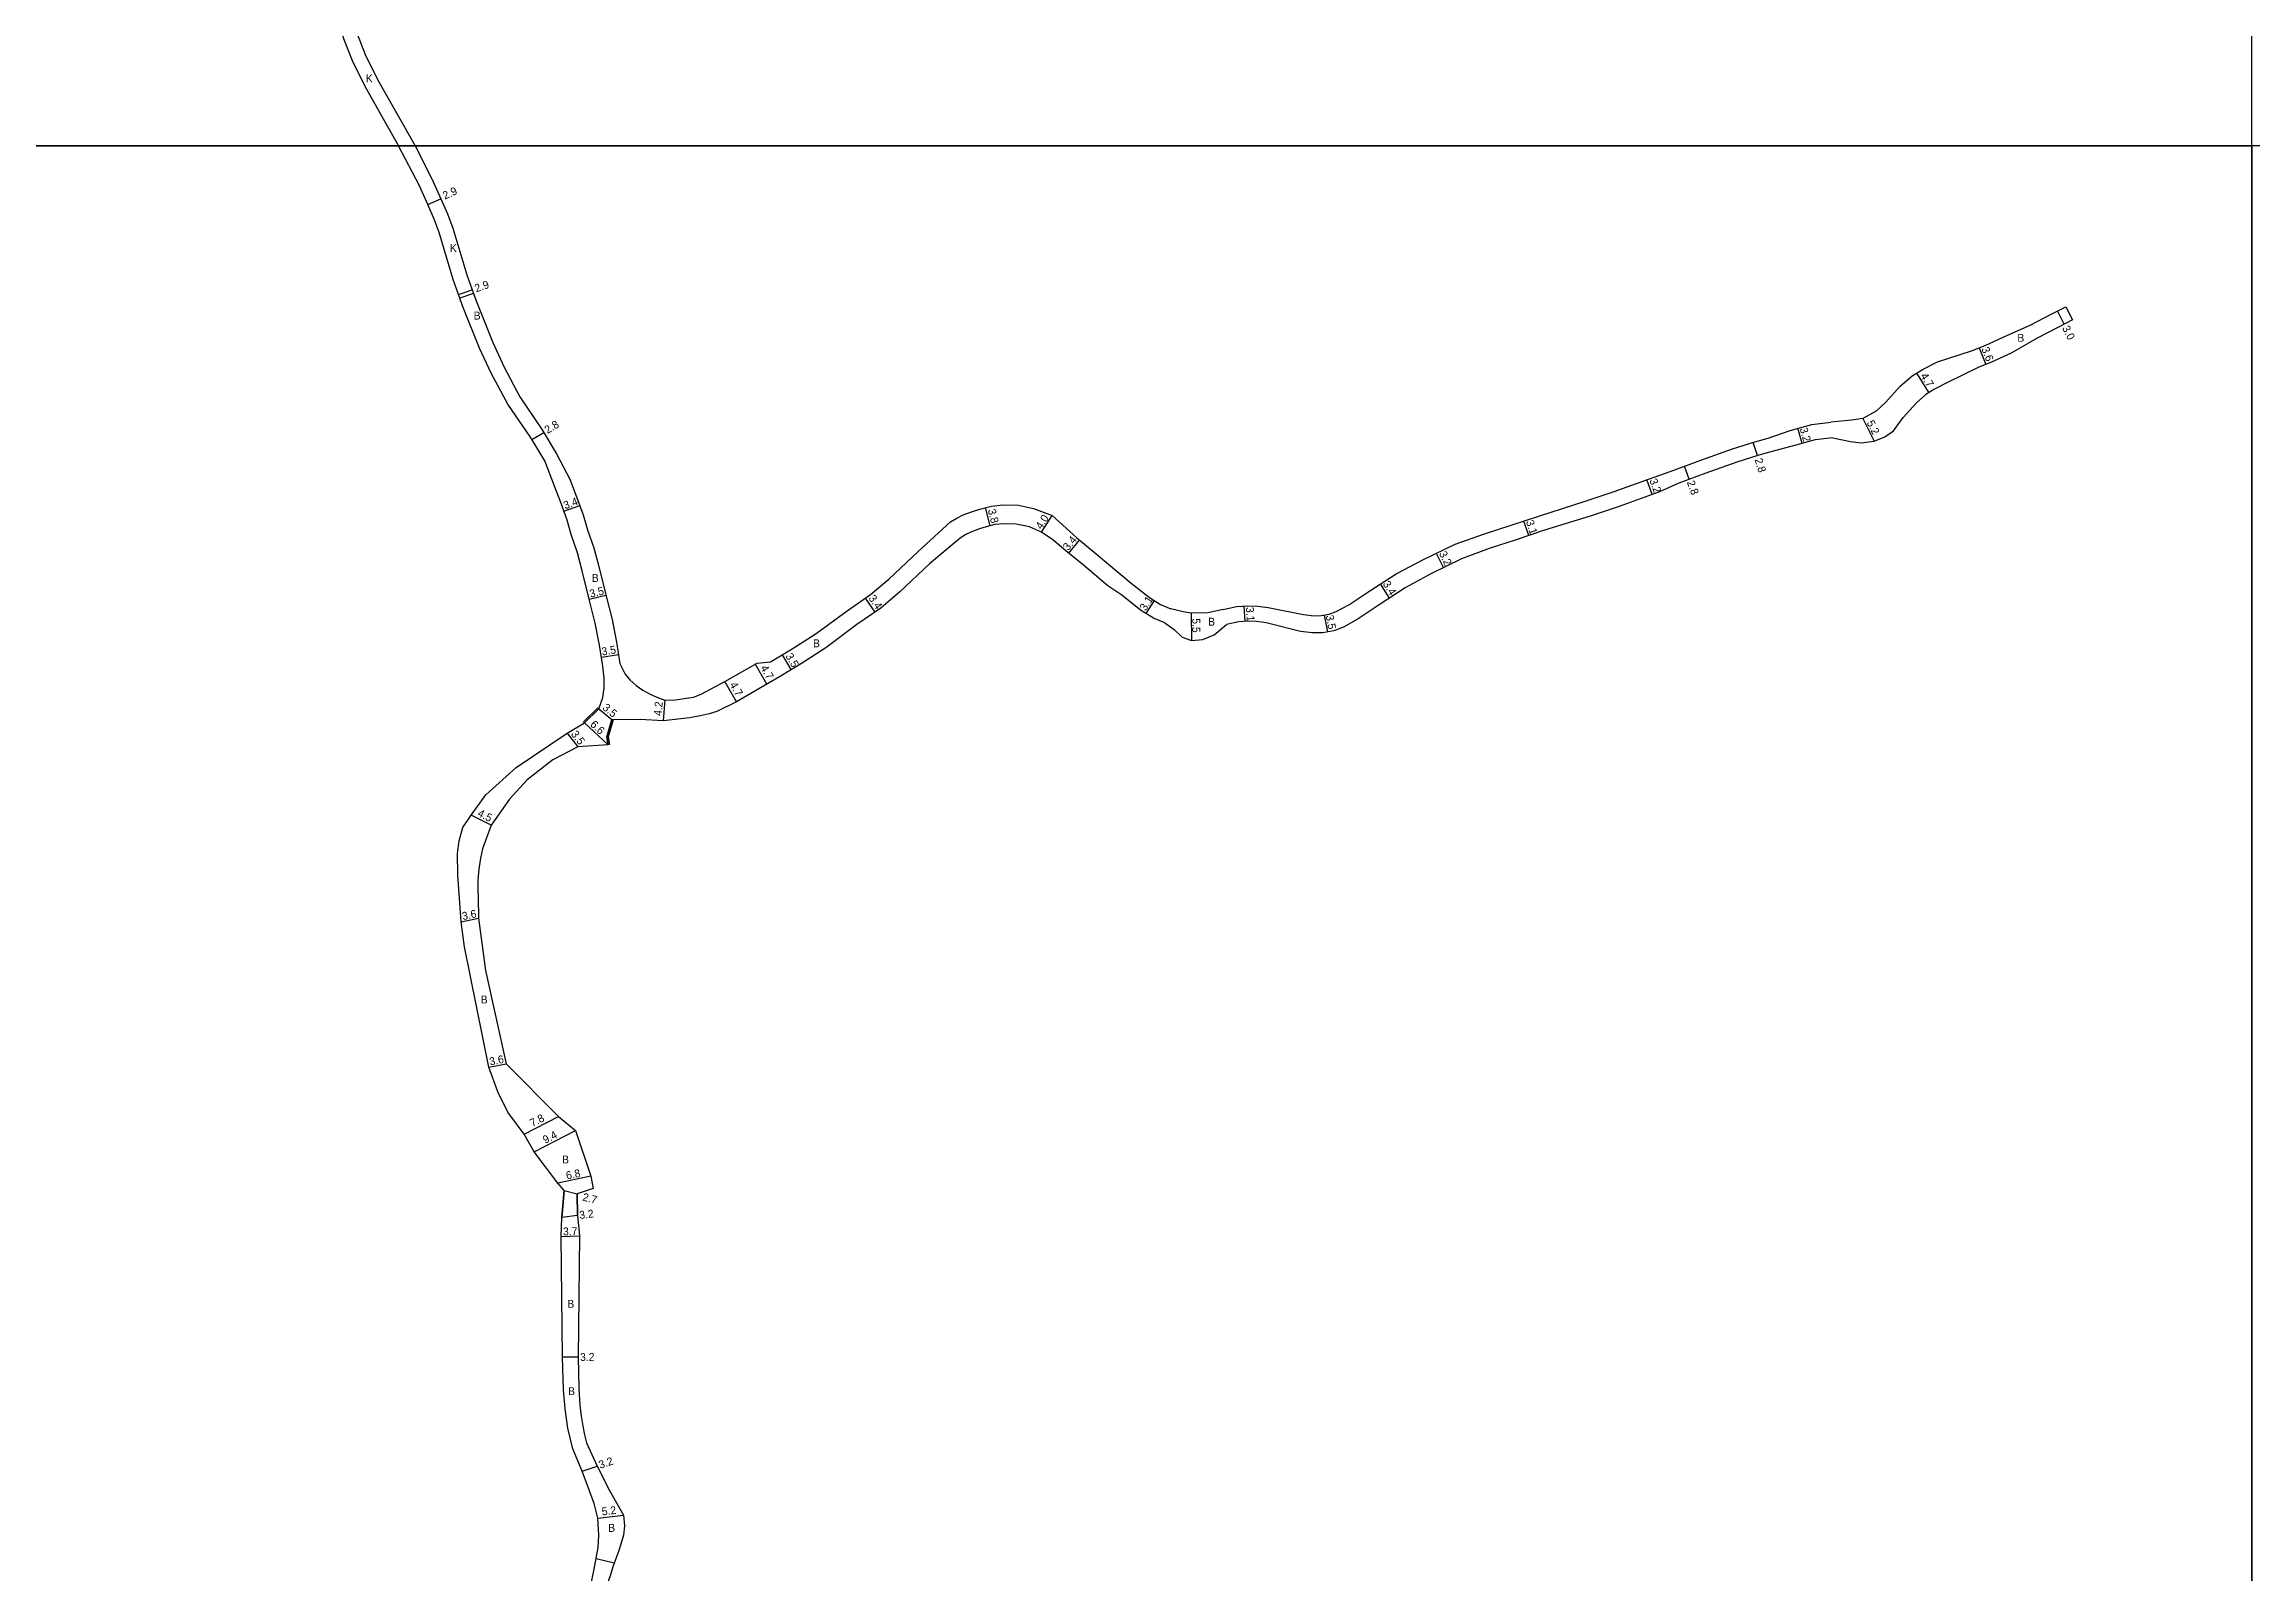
# Model space of a CAD drawing. Header units: metres. Extents: x 0 to 4000, y -96000 to -93000.
# Drawn here: x 1953.7 to 2400, y -95688.5 to -95379.4 of the extents above; entities that cross this region are included whole.
import ezdxf

# ---------------------------------------------------------------- set-up
doc = ezdxf.new("R2010")
doc.units = ezdxf.units.M
doc.header["$LTSCALE"] = 2.5
for name, color, linetype in [('図郭', 7, 'Continuous'), ('幅員', 7, 'Continuous'), ('舗装', 7, 'Continuous'), ('道路', 7, 'Continuous')]:
    doc.layers.add(name, color=color, linetype=linetype)
doc.styles.get("Standard").update_dxf_attribs({"font": ''})
doc.styles.get('Standard').set_extended_font_data('@MS PGothic')

msp = doc.modelspace()

# ---------------------------------------------------------------- linework, layer by layer
at = {"layer": '図郭'}
for points in [[(1600, -95400), (2400, -95400), (2400, -94800), (1600, -94800)], [(1600, -96000), (2400, -96000), (2400, -95400), (1600, -95400)], [(2400, -96000), (3200, -96000), (3200, -95400), (2400, -95400)]]:
    msp.add_lwpolyline(points, close=True, dxfattribs=at)
at = {"layer": '幅員'}
for points in [[(2031.23, -95411.86), (2033.87, -95410.67)], [(2037.45, -95430.07), (2040.18, -95429.1)], [(2362.07, -95436.03), (2360.7, -95433.36)], [(2344.9, -95440.82), (2346.23, -95444.16)], [(2332.22, -95445.94), (2334.69, -95449.94)], [(2052.29, -95459.38), (2054.7, -95457.95)], [(2309.09, -95460.17), (2308.23, -95457.09)], [(2321.32, -95455.08), (2323.66, -95459.72)], [(2300.04, -95462.62), (2299.21, -95459.95)], [(2278.77, -95470.48), (2277.68, -95467.47)], [(2286.24, -95467.4), (2285.27, -95464.77)], [(2058.76, -95473.83), (2061.95, -95472.68)], [(2144.92, -95476.8), (2143.99, -95473.12)], [(2155.28, -95478.07), (2157.46, -95474.72)], [(2253.8, -95478.78), (2252.81, -95475.84)], [(2160.84, -95482.32), (2162.99, -95479.7)], [(2236.55, -95485.26), (2235.15, -95482.38)], [(2225.66, -95491.41), (2223.81, -95488.56)], [(2063.84, -95491.67), (2067.24, -95490.83)], [(2121.64, -95494.24), (2119.7, -95491.45)], [(2176.48, -95494.56), (2178.14, -95491.94)], [(2196.47, -95496.13), (2196.26, -95493.04)], [(2185.56, -95494.47), (2185.61, -95499.97)], [(2212.47, -95494.85), (2213.13, -95498.28)], [(2066.32, -95503.39), (2069.77, -95502.82)], [(2104.72, -95505.89), (2102.92, -95502.89)], [(2099.79, -95508.82), (2097.43, -95504.75)], [(2079.16, -95512.04), (2078.84, -95516.23)], [(2093.65, -95512.38), (2091.29, -95508.31)], [(2065.78, -95513.79), (2062.9, -95516.62)], [(2062.9, -95516.62), (2067.71, -95521.09)], [(2065.78, -95513.79), (2068.43, -95516)], [(2059.43, -95518.72), (2061.57, -95521.49)], [(2044.04, -95537.32), (2040, -95535.34)], [(2037.94, -95556.86), (2041.47, -95556.14)], [(2043.54, -95586.28), (2047.07, -95585.59)], [(2050.7, -95599.81), (2057.64, -95596.25)], [(2052.75, -95603.38), (2061.11, -95599.1)], [(2064.19, -95608.34), (2057.53, -95609.74)], [(2058.78, -95611.22), (2061.39, -95611.9)], [(2061.48, -95616.24), (2061.39, -95611.9)], [(2061.48, -95616.24), (2058.31, -95616.65)], [(2058.17, -95620.48), (2061.87, -95620.4)], [(2061.63, -95644.88), (2058.43, -95644.92)], [(2062.43, -95667.97), (2065.47, -95666.95)], [(2065.62, -95677.46), (2070.78, -95676.83)]]:
    msp.add_lwpolyline(points, dxfattribs=at)
at = {"layer": '舗装'}
for points in [[(2040.44, -95429.83), (2037.7, -95430.78)], [(2065.25, -95685.64), (2068.92, -95686.49)]]:
    msp.add_lwpolyline(points, dxfattribs=at)
at = {"layer": '道路'}
for points in [[(2012.12, -95368.35), (2012.15, -95370.01), (2012.86, -95373.61), (2014.2, -95378.24), (2015.9, -95382.69), (2018.47, -95387.94), (2022.42, -95394.88), (2025.32, -95400)], [(2015.03, -95368.31), (2015.04, -95369.71), (2015.68, -95372.92), (2016.95, -95377.32), (2018.56, -95381.53), (2021.04, -95386.58), (2024.94, -95393.45), (2028.65, -95400)], [(2044.06, -95445.93), (2041.7, -95440.88), (2038.26, -95432.35), (2037.7, -95430.78), (2036.35, -95426.98), (2033.51, -95417.53), (2032.54, -95414.81), (2031.23, -95411.86), (2029.53, -95408.07), (2025.32, -95400)], [(2028.65, -95400), (2032.14, -95406.81), (2033.87, -95410.67), (2035.23, -95413.73), (2036.27, -95416.63), (2039.11, -95426.07), (2040.44, -95429.83), (2040.97, -95431.32), (2044.36, -95439.72), (2046.69, -95444.7)], [(2349.85, -95438.62), (2355.18, -95436.23), (2359.55, -95433.95), (2362.37, -95432.5)], [(2363.74, -95435.17), (2360.93, -95436.61), (2356.62, -95438.87), (2351.35, -95441.9)], [(2362.37, -95432.5), (2363.74, -95435.17)], [(2336.44, -95443.62), (2343.35, -95441.44), (2346.08, -95440.34), (2349.85, -95438.62)], [(2046.69, -95444.7), (2049.85, -95450.76), (2054.36, -95457.39), (2057.26, -95462.26)], [(2326, -95451.78), (2328.89, -95448.59), (2331.33, -95446.49), (2333.54, -95445.12), (2336.44, -95443.62)], [(2351.35, -95441.9), (2347.5, -95443.65), (2344.68, -95444.78), (2338.6, -95447.79)], [(2054.86, -95463.69), (2052, -95458.89), (2047.43, -95452.18), (2044.06, -95445.93)], [(2338.6, -95447.79), (2335.87, -95449.21), (2334.12, -95450.29), (2332.17, -95451.97), (2329.49, -95454.93)], [(2326, -95451.78), (2324.06, -95453.66), (2321.32, -95455.08), (2319.1, -95455.45), (2314.91, -95455.82)], [(2302.24, -95459.08), (2306.68, -95457.52), (2311.06, -95456.3), (2314.91, -95455.82)], [(2315.31, -95458.99), (2318.84, -95459.77), (2321, -95460.01), (2323.66, -95459.72), (2325.83, -95458.79), (2327.54, -95457.6), (2329.49, -95454.93)], [(2057.26, -95462.26), (2059.95, -95467.38), (2061.32, -95470.92), (2062.65, -95474.61), (2063.51, -95477.61)], [(2279.14, -95466.94), (2283.13, -95465.56), (2288.63, -95463.53), (2294.97, -95461.27), (2299.51, -95459.85), (2302.24, -95459.08)], [(2303.01, -95461.77), (2300.31, -95462.53), (2295.86, -95463.93), (2289.59, -95466.16), (2284.16, -95468.17), (2280.23, -95469.95)], [(2315.31, -95458.99), (2311.69, -95459.45), (2307.55, -95460.6), (2303.01, -95461.77)], [(2060.24, -95478.54), (2059.41, -95475.66), (2058.14, -95472.11), (2056.84, -95468.76), (2054.86, -95463.69)], [(2265.24, -95471.81), (2271.07, -95469.86), (2279.14, -95466.94)], [(2244.87, -95478.42), (2250.27, -95476.7), (2256.03, -95474.77), (2265.24, -95471.81)], [(2280.23, -95469.95), (2272.12, -95472.88), (2266.25, -95474.85)], [(2116.03, -95493.99), (2120.74, -95490.73), (2124.42, -95487.63), (2130.38, -95482.01), (2136.91, -95476.03)], [(2136.91, -95476.03), (2138.16, -95475.27), (2139.43, -95474.61), (2141.52, -95473.82), (2143.08, -95473.35), (2145.18, -95472.81), (2147.58, -95472.59), (2150.63, -95472.66), (2153.66, -95473.28)], [(2152.9, -95477), (2150.2, -95476.45), (2147.71, -95476.39), (2145.83, -95476.57), (2144.09, -95477.01), (2142.74, -95477.42), (2140.99, -95478.08), (2140.03, -95478.58), (2138.88, -95479.28)], [(2153.66, -95473.28), (2157.46, -95474.72), (2162.41, -95479.22)], [(2266.25, -95474.85), (2257.01, -95477.71), (2251.24, -95479.64), (2245.81, -95481.37)], [(2066.62, -95505.21), (2065.91, -95500.94), (2065.06, -95496.49), (2063.9, -95491.9), (2062.42, -95485.9), (2061.46, -95482.25), (2060.24, -95478.54)], [(2063.51, -95477.61), (2064.82, -95481.26), (2065.81, -95485.04), (2067.29, -95491.06), (2068.48, -95495.74), (2069.36, -95500.33), (2070.07, -95504.65)], [(2138.88, -95479.28), (2132.67, -95484.52), (2126.68, -95490.17), (2122.81, -95493.43), (2117.97, -95496.79)], [(2160.25, -95481.84), (2157.57, -95479.64), (2155.28, -95478.07), (2152.9, -95477)], [(2162.41, -95479.22), (2165.96, -95482.13), (2170.93, -95486.34)], [(2226.98, -95486.51), (2232.55, -95483.65), (2238.96, -95480.52), (2244.87, -95478.42)], [(2168.73, -95488.94), (2163.78, -95484.74), (2160.25, -95481.84)], [(2245.81, -95481.37), (2240.23, -95483.46), (2234.01, -95486.5), (2228.82, -95489.37)], [(2180.26, -95496.46), (2177.94, -95495.48), (2175.33, -95493.84), (2171.53, -95490.86), (2168.73, -95488.94)], [(2170.93, -95486.34), (2173.44, -95488.42), (2177.12, -95491.3), (2179.38, -95492.72), (2181.47, -95493.6)], [(2217.42, -95492.79), (2221.69, -95489.93), (2226.98, -95486.51)], [(2228.82, -95489.37), (2223.56, -95492.77), (2219.31, -95495.62)], [(2100.5, -95504.34), (2104.92, -95501.68), (2109.74, -95498.59), (2116.03, -95493.99)], [(2192.05, -95493.71), (2188.96, -95494.43), (2185.56, -95494.47), (2183.91, -95494.22), (2181.47, -95493.6)], [(2192.05, -95493.71), (2194.75, -95493.14), (2197, -95492.99), (2199, -95493.05), (2201.12, -95493.33)], [(2201.12, -95493.33), (2208.26, -95494.71), (2210.33, -95494.98), (2211.84, -95494.97), (2213.45, -95494.66), (2214.89, -95494.14), (2217.42, -95492.79)], [(2117.97, -95496.79), (2111.69, -95501.5), (2106.77, -95504.65), (2102.31, -95507.34)], [(2180.26, -95496.46), (2182.12, -95497.78), (2183.72, -95499.34), (2185.61, -95499.97), (2187.94, -95499.8), (2190.24, -95498.85), (2192.69, -95496.74)], [(2200.72, -95496.41), (2198.74, -95496.15), (2197.05, -95496.09), (2195.18, -95496.22), (2192.69, -95496.74)], [(2219.31, -95495.62), (2216.37, -95497.33), (2214.38, -95498.04), (2212.18, -95498.46), (2210.12, -95498.48), (2207.64, -95498.16), (2200.72, -95496.41)], [(2058.78, -95611.22), (2057.53, -95609.74), (2052.75, -95603.38), (2050.7, -95599.81), (2047.38, -95595.38), (2045.41, -95591.29), (2043.54, -95586.28), (2038.62, -95561.97), (2037.94, -95556.86), (2037.27, -95547.36), (2037.26, -95543.09), (2037.55, -95540.51), (2038.29, -95537.81), (2040, -95535.34), (2042.96, -95531.21), (2049.11, -95525.65), (2059.43, -95518.72), (2062.9, -95516.62), (2065.78, -95513.79), (2066.63, -95511.5), (2066.9, -95509.58), (2066.9, -95507.64), (2066.62, -95505.21)], [(2070.07, -95504.65), (2071.1, -95506.79), (2072.09, -95507.95), (2073.33, -95509.08), (2074.71, -95510.06), (2076.2, -95510.82), (2077.54, -95511.45), (2079.16, -95512.04), (2081.31, -95512.01), (2083.05, -95511.75), (2084.92, -95511.45), (2086.48, -95510.85), (2091.29, -95508.31)], [(2091.29, -95508.31), (2097.78, -95504.55), (2100.5, -95504.34)], [(2102.31, -95507.34), (2100.22, -95508.57), (2093.65, -95512.38)], [(2093.65, -95512.38), (2089.69, -95514.35), (2088.08, -95514.84), (2086.27, -95515.21), (2084.2, -95515.67), (2078.84, -95516.23), (2074.19, -95515.95), (2068.67, -95516.07), (2068.43, -95516), (2067.44, -95519.46), (2067.71, -95521.09), (2061.57, -95521.49), (2056.52, -95524.14), (2051.33, -95528.18), (2047.75, -95532.05), (2044.04, -95537.32), (2042.31, -95542.14), (2041.89, -95543.98), (2041.52, -95546.22), (2041.37, -95548.44), (2041.37, -95550.38), (2041.43, -95551.9), (2041.47, -95556.14), (2042.87, -95566.76), (2047.07, -95585.59), (2057.64, -95596.25), (2061.11, -95599.1), (2064.19, -95608.34), (2064.64, -95610.81), (2061.39, -95611.9)], [(2062.72, -95516.44), (2065.6, -95513.62)], [(2062.9, -95516.62), (2062.72, -95516.44)], [(2065.78, -95513.79), (2062.9, -95516.62)], [(2065.6, -95513.62), (2065.78, -95513.79)], [(2067.71, -95521.09), (2067.44, -95519.46), (2068.43, -95516)], [(2068.67, -95516.07), (2067.7, -95519.48), (2067.95, -95521.05)], [(2068.43, -95516), (2068.67, -95516.07)], [(2067.95, -95521.05), (2067.71, -95521.09)], [(2058.78, -95611.22), (2058.31, -95616.65)], [(2058.78, -95611.22), (2058.31, -95616.65)], [(2061.48, -95616.24), (2061.39, -95611.9)], [(2061.48, -95616.24), (2061.39, -95611.9)], [(2058.43, -95644.92), (2058.17, -95620.48), (2058.31, -95616.65)], [(2061.48, -95616.24), (2061.87, -95620.4), (2061.63, -95644.88)], [(2064.42, -95702.5), (2063.87, -95698.91), (2063.8, -95695.67), (2064.18, -95690.99), (2064.77, -95688.12), (2065.68, -95683.38), (2065.83, -95680.93), (2065.62, -95677.46), (2064.89, -95674.53), (2062.43, -95667.97), (2060.52, -95663.48), (2059.53, -95659.24), (2058.98, -95655.33), (2058.68, -95651.5), (2058.43, -95644.92)], [(2061.63, -95644.88), (2061.75, -95651.24), (2061.95, -95654.62), (2062.26, -95656.82), (2062.6, -95658.88), (2062.93, -95660.62), (2063.32, -95662.22), (2065.47, -95666.95), (2067.93, -95671.88), (2070.78, -95676.83), (2070.96, -95679.02), (2070.78, -95680.88), (2070.25, -95682.73), (2069.78, -95684.18), (2068.6, -95687.34), (2068.09, -95689.1), (2067.26, -95691.34), (2067.08, -95695.46), (2067.15, -95698.44), (2067.63, -95701.73)]]:
    msp.add_lwpolyline(points, dxfattribs=at)
for points in [[(2067.71, -95521.09), (2062.9, -95516.62), (2065.78, -95513.79), (2068.43, -95516), (2067.44, -95519.46)], [(2058.78, -95611.22), (2061.39, -95611.9), (2061.48, -95616.24), (2058.31, -95616.65)]]:
    msp.add_lwpolyline(points, close=True, dxfattribs=at)

# ---------------------------------------------------------------- texts
at = {"layer": '幅員'}
for s, rotation, p in [('2.9', 24.0728, (2034.68, -95410.85)), ('2.9', 19.5578, (2041.03, -95429.62)), ('3.0', 297.1972, (2361.58, -95436.82)), ('3.6', 291.805, (2345.29, -95441.02)), ('4.7', 301.8165, (2332.92, -95446.51)), ('2.8', 30.772, (2055.42, -95458.25)), ('3.2', 285.5347, (2308.57, -95457.17)), ('5.2', 296.7264, (2322.08, -95455.95)), ('2.8', 287.3931, (2299.45, -95463.41)), ('3.2', 289.8561, (2278.17, -95467.6)), ('3.4', 19.7989, (2058.99, -95473.5)), ('2.8', 290.2734, (2285.75, -95467.99)), ('3.8', 284.2264, (2144.43, -95473.61)), ('4.0', 56.8848, (2155.29, -95477.66)), ('3.1', 288.546, (2253.21, -95475.95)), ('3.4', 50.572, (2160.7, -95481.95)), ('3.2', 296.0045, (2235.62, -95482.4)), ('3.5', 13.8293, (2064.14, -95491.36)), ('3.4', 302.8861, (2224.23, -95488.58)), ('3.4', 304.7698, (2120.25, -95491.47)), ('3.1', 57.7658, (2176.37, -95494.15)), ('3.1', 273.9026, (2196.62, -95493.28)), ('5.5', 270.4909, (2185.78, -95495.51)), ('3.5', 280.8447, (2212.76, -95495)), ('3.5', 9.3384, (2066.5, -95503.05)), ('3.5', 301.0424, (2103.47, -95503.14)), ('4.7', 300.0941, (2098.42, -95505.53)), ('4.7', 300.0836, (2092.19, -95508.94)), ('6.6', 317.0488, (2063.93, -95517.16)), ('3.5', 320.2298, (2066.43, -95513.82)), ('4.2', 85.6442, (2078.51, -95515.29)), ('3.5', 307.61, (2060.09, -95518.96)), ('4.5', 333.8677, (2041.14, -95535.45)), ('3.6', 11.5495, (2038.33, -95556.56)), ('3.6', 11.0414, (2043.85, -95585.95)), ('7.8', 27.1459, (2052.37, -95598.42)), ('9.4', 27.0948, (2054.97, -95601.8)), ('6.8', 11.847, (2059.35, -95609.01)), ('2.7', 345.48, (2062.39, -95613.22)), ('3.7', 1.3334, (2058.58, -95620.29)), ('3.2', 7.2538, (2061.96, -95616.99)), ('3.2', 0.6625, (2062.02, -95645.68)), ('3.2', 18.4245, (2066.09, -95667.5)), ('5.2', 6.9143, (2066.49, -95676.94))]:
    msp.add_text(s, height=1.6, rotation=rotation, dxfattribs=at).set_placement(p)
at = {"layer": '舗装'}
for s, p in [('K', (2018.69, -95387.13)), ('K', (2035.69, -95421.45)), ('B', (2040.5, -95435.1)), ('B', (2352.59, -95439.6)), ('B', (2064.38, -95488.14)), ('B', (2188.97, -95497)), ('B', (2109.1, -95501.36)), ('B', (2041.92, -95573.39)), ('B', (2058.37, -95605.74)), ('B', (2059.44, -95634.92)), ('B', (2059.58, -95652.59)), ('B', (2067.7, -95680.24))]:
    msp.add_text(s, height=1.6, dxfattribs=at).set_placement(p)

doc.saveas('drawing.dxf')
